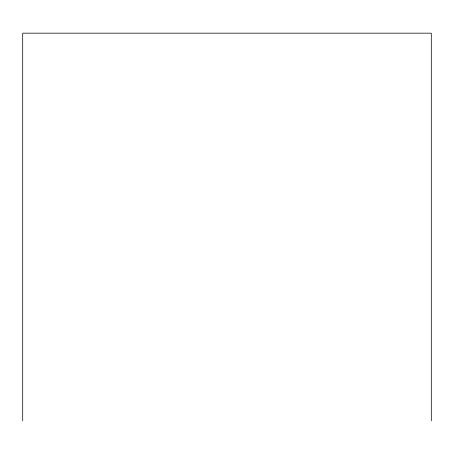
<?xml version="1.0" encoding="UTF-8"?>
<svg xmlns="http://www.w3.org/2000/svg" width="454" height="454" viewBox="0 0 454 454"><rect width="100%" height="100%" fill="white"/><g stroke="black" fill="none" stroke-linecap="round" stroke-linejoin="round"><path stroke-width="0.68" d="M431.3 420.83L431.3 33.17L22.7 33.17L22.7 420.83"/></g></svg>
